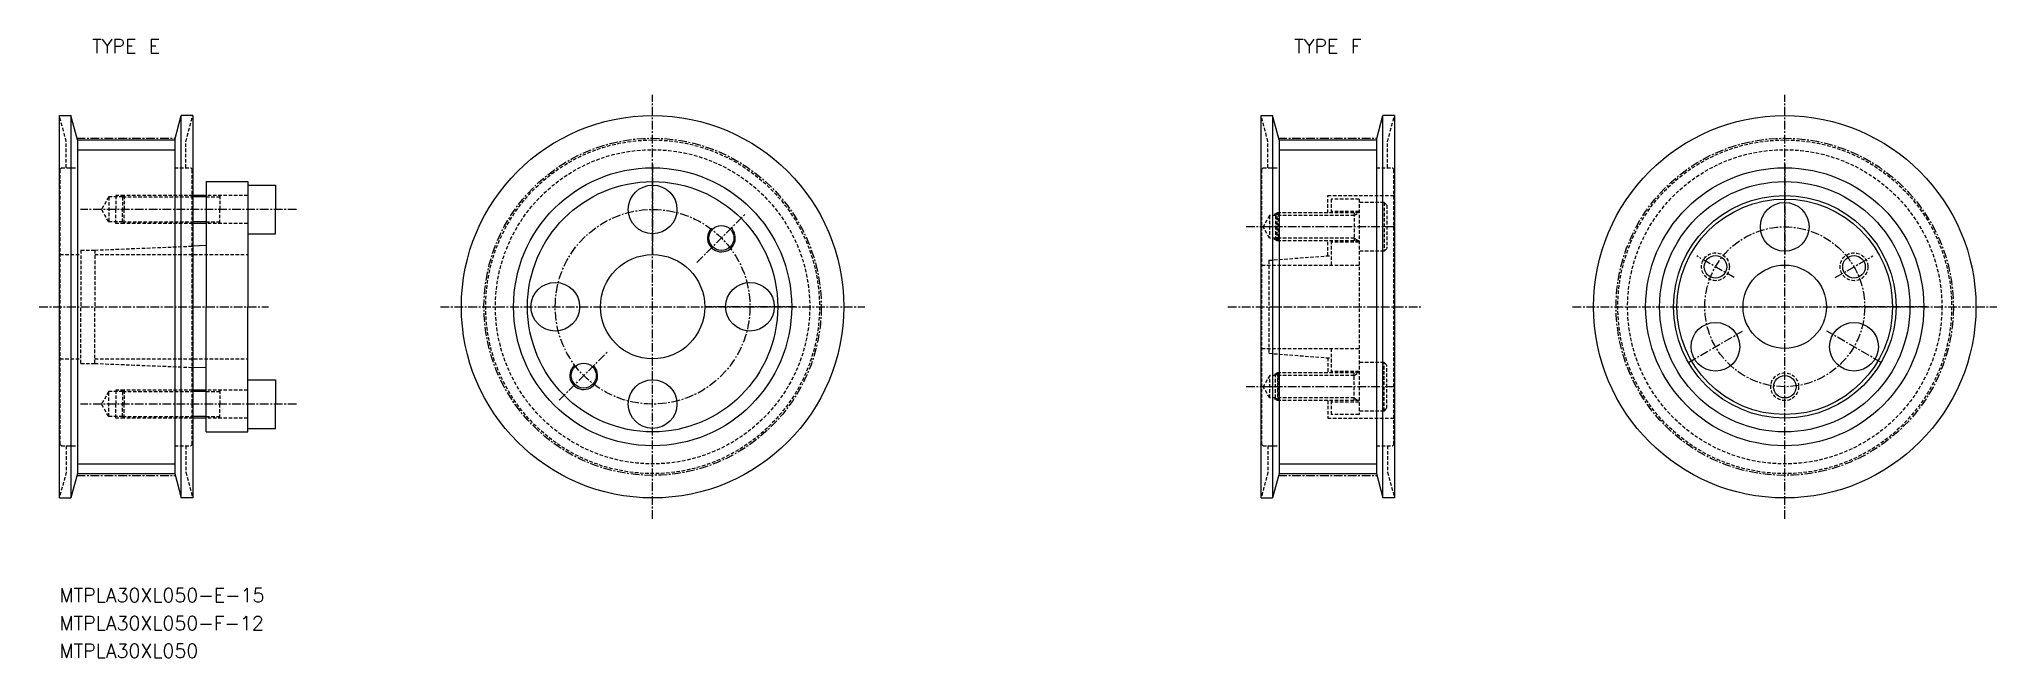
# Model space of a CAD drawing. Extents: x 15 to 297, y 61 to 150.
import ezdxf
from ezdxf.enums import TextEntityAlignment as Align

# ---------------------------------------------------------------- set-up
doc = ezdxf.new("R2010")
doc.units = 0
doc.linetypes.add('CENTER', pattern=[2, 1.25, -0.25, 0.25, -0.25])
doc.linetypes.add('DASHED', pattern=[0.75, 0.5, -0.25])
doc.layers.get('0').update_dxf_attribs({"linetype": 'CONTINUOUS'})
doc.layers.add('CENTER', color=1, linetype='CENTER')
doc.styles.add('MISUMI', font='txt.shx')
doc.styles.get("Standard").update_dxf_attribs({"font": 'txt', "bigfont": 'BIGFONT'})

msp = doc.modelspace()

# ---------------------------------------------------------------- linework, layer by layer
at = {"color": 7, "linetype": 'CONTINUOUS'}
for p, q in [((17.97, 139.1), (19.63, 139.1)), ((17.97, 84.1), (17.97, 139.1)), ((20.57, 135.6), (19.63, 139.1)), ((19.63, 139.1), (19.63, 84.1)), ((34.57, 135.6), (35.51, 139.1)), ((37.16, 139.1), (35.51, 139.1)), ((35.51, 84.1), (35.51, 139.1)), ((37.16, 139.1), (37.16, 84.1)), ((190.78, 139.1), (192.43, 139.1)), ((190.78, 84.1), (190.78, 139.1)), ((193.37, 135.6), (192.43, 139.1)), ((192.43, 139.1), (192.43, 84.1)), ((207.37, 135.6), (208.31, 139.1)), ((209.97, 139.1), (208.31, 139.1)), ((208.31, 84.1), (208.31, 139.1)), ((209.97, 139.1), (209.97, 84.1)), ((20.57, 135.6), (20.57, 87.6)), ((20.57, 135.6), (34.57, 135.6)), ((34.57, 135.6), (34.57, 87.6)), ((193.37, 135.6), (193.37, 87.6)), ((193.37, 135.6), (207.37, 135.6)), ((207.37, 135.6), (207.37, 87.6)), ((39.07, 129.6), (45.07, 129.6)), ((39.07, 129.6), (39.07, 127.6)), ((45.07, 129.6), (45.07, 129.1)), ((39.07, 127.6), (37.16, 127.6)), ((39.07, 127.6), (39.07, 123.6)), ((45.07, 129.1), (45.07, 122.1)), ((45.07, 129.1), (49.07, 129.1)), ((49.07, 129.1), (49.07, 125.6)), ((49.07, 122.1), (49.07, 125.6)), ((39.07, 123.6), (37.16, 123.6)), ((39.07, 123.6), (39.07, 120.4)), ((45.07, 122.1), (45.07, 111.6)), ((45.07, 122.1), (49.07, 122.1)), ((39.07, 120.4), (37.16, 120.32)), ((39.07, 120.4), (39.07, 111.6)), ((39.07, 102.8), (39.07, 111.6)), ((45.07, 101.1), (45.07, 111.6)), ((39.07, 102.8), (37.16, 102.88)), ((39.07, 99.6), (39.07, 102.8)), ((39.07, 99.6), (37.16, 99.6)), ((39.07, 95.6), (39.07, 99.6)), ((45.07, 94.1), (45.07, 101.1)), ((45.07, 101.1), (49.07, 101.1)), ((49.07, 101.1), (49.07, 97.6)), ((49.07, 94.1), (49.07, 97.6)), ((39.07, 95.6), (37.16, 95.6)), ((39.07, 93.6), (39.07, 95.6)), ((39.07, 93.6), (45.07, 93.6)), ((45.07, 94.1), (49.07, 94.1)), ((45.07, 93.6), (45.07, 94.1)), ((20.57, 87.6), (19.63, 84.1)), ((20.57, 87.6), (34.57, 87.6)), ((34.57, 87.6), (35.51, 84.1)), ((193.37, 87.6), (192.43, 84.1)), ((193.37, 87.6), (207.37, 87.6)), ((207.37, 87.6), (208.31, 84.1)), ((17.97, 84.1), (19.63, 84.1)), ((37.16, 84.1), (35.51, 84.1)), ((190.78, 84.1), (192.43, 84.1)), ((209.97, 84.1), (208.31, 84.1))]:
    msp.add_line(p, q, dxfattribs=at)
at = {"color": 3, "linetype": 'DASHED'}
for p, q in [((18.97, 135.39), (17.97, 139.1)), ((36.17, 135.39), (37.16, 139.1)), ((191.77, 135.39), (190.78, 139.1)), ((208.97, 135.39), (209.97, 139.1)), ((18.97, 131.6), (18.97, 135.39)), ((36.17, 131.6), (36.17, 135.39)), ((191.77, 131.6), (191.77, 135.39)), ((208.97, 131.6), (208.97, 135.39)), ((18.07, 131.4), (18.27, 131.6)), ((18.07, 91.8), (18.07, 131.4)), ((18.27, 131.6), (20.57, 131.6)), ((34.57, 131.6), (36.87, 131.6)), ((36.87, 131.6), (37.07, 131.4)), ((37.07, 91.8), (37.07, 131.4)), ((190.87, 131.4), (191.07, 131.6)), ((190.87, 91.8), (190.87, 131.4)), ((191.07, 131.6), (193.37, 131.6)), ((207.37, 131.6), (209.67, 131.6)), ((209.67, 131.6), (209.87, 131.4)), ((209.87, 91.8), (209.87, 131.4)), ((25.07, 127.4), (24.03, 125.6)), ((27.07, 127.4), (25.07, 127.4)), ((25.07, 127.4), (25.07, 123.8)), ((26.07, 127.6), (26.07, 125.6)), ((27.27, 127.6), (26.07, 127.6)), ((27.27, 127.6), (27.07, 127.4)), ((27.07, 127.4), (37.16, 127.4)), ((27.07, 127.4), (27.07, 125.6)), ((37.16, 127.6), (27.27, 127.6)), ((27.27, 127.6), (27.27, 125.6)), ((45.07, 127.6), (39.07, 127.6)), ((39.07, 127.4), (41.07, 127.4)), ((41.07, 127.6), (41.07, 125.6)), ((200.37, 127.6), (209.87, 127.6)), ((200.37, 125.1), (200.37, 127.6)), ((204.87, 127.1), (200.87, 127.1)), ((200.87, 127.1), (200.87, 125.1)), ((204.87, 127.1), (204.87, 96.1)), ((25.07, 123.8), (24.03, 125.6)), ((26.07, 123.6), (26.07, 125.6)), ((27.07, 123.8), (27.07, 125.6)), ((27.27, 123.6), (27.27, 125.6)), ((41.07, 123.6), (41.07, 125.6)), ((192, 124.72), (191.07, 123.1)), ((192, 124.72), (192, 121.48)), ((192.87, 124.72), (192, 124.72)), ((193.11, 125.1), (192.45, 124.72)), ((192.87, 124.72), (193.25, 125.1)), ((204.17, 124.72), (192.87, 124.72)), ((192.87, 124.72), (192.87, 121.48)), ((193.11, 121.1), (193.11, 125.1)), ((193.25, 125.1), (193.11, 125.1)), ((204.87, 125.1), (193.25, 125.1)), ((193.25, 125.1), (193.25, 121.1)), ((204.87, 125.3), (200.87, 125.3)), ((204.17, 125.1), (204.17, 121.1)), ((204.17, 124.72), (204.83, 125.1)), ((208.47, 126.6), (204.87, 126.6)), ((208.47, 126.6), (208.47, 119.6)), ((208.47, 126.6), (208.87, 126.2)), ((208.87, 126.2), (208.87, 120)), ((27.07, 123.8), (25.07, 123.8)), ((27.27, 123.6), (26.07, 123.6)), ((27.07, 123.8), (37.16, 123.8)), ((27.27, 123.6), (27.07, 123.8)), ((37.16, 123.6), (27.27, 123.6)), ((39.07, 123.8), (41.07, 123.8)), ((45.07, 123.6), (39.07, 123.6)), ((192, 121.48), (191.07, 123.1)), ((192.87, 121.48), (192, 121.48)), ((193.11, 121.1), (192.45, 121.48)), ((204.17, 121.48), (192.87, 121.48)), ((193.25, 121.1), (192.87, 121.48)), ((193.25, 121.1), (193.11, 121.1)), ((204.87, 121.1), (193.25, 121.1)), ((200.37, 118.94), (200.37, 121.1)), ((200.87, 121.1), (200.87, 117.6)), ((204.17, 121.48), (204.83, 121.1)), ((18.07, 119.1), (21.07, 119.1)), ((21.07, 119.75), (21.07, 111.6)), ((21.07, 119.75), (23.07, 119.75)), ((23.07, 119.75), (37.16, 120.32)), ((23.07, 119.75), (23.07, 111.6)), ((23.07, 119.1), (45.07, 119.1)), ((191.87, 118.29), (200.87, 118.97)), ((191.87, 118.29), (191.87, 104.91)), ((204.87, 120.9), (200.87, 120.9)), ((208.47, 119.6), (204.87, 119.6)), ((208.47, 119.6), (208.87, 120)), ((190.87, 117.6), (204.87, 117.6)), ((21.07, 103.45), (21.07, 111.6)), ((23.07, 103.45), (23.07, 111.6)), ((190.87, 105.6), (204.87, 105.6)), ((191.87, 104.91), (200.87, 104.22)), ((200.37, 104.26), (200.37, 102.1)), ((200.87, 105.6), (200.87, 102.1)), ((18.07, 104.1), (21.07, 104.1)), ((21.07, 103.45), (23.07, 103.45)), ((23.07, 104.1), (45.07, 104.1)), ((23.07, 103.45), (37.16, 102.88)), ((192.02, 101.72), (191.08, 100.1)), ((192.02, 98.48), (192.02, 101.72)), ((192.87, 101.72), (192.02, 101.72)), ((193.12, 102.1), (192.47, 101.72)), ((193.25, 102.1), (192.87, 101.72)), ((204.17, 101.72), (192.87, 101.72)), ((192.87, 98.48), (192.87, 101.72)), ((193.12, 102.1), (193.12, 98.1)), ((193.25, 102.1), (193.12, 102.1)), ((204.87, 102.1), (193.25, 102.1)), ((193.25, 98.1), (193.25, 102.1)), ((204.87, 102.3), (200.87, 102.3)), ((204.17, 98.1), (204.17, 102.1)), ((204.17, 101.72), (204.83, 102.1)), ((208.47, 103.6), (204.87, 103.6)), ((208.47, 96.6), (208.47, 103.6)), ((208.47, 103.6), (208.87, 103.2)), ((208.87, 97), (208.87, 103.2)), ((25.07, 99.4), (24.03, 97.6)), ((25.07, 95.8), (25.07, 99.4)), ((27.07, 99.4), (25.07, 99.4)), ((26.07, 99.6), (26.07, 97.6)), ((27.27, 99.6), (26.07, 99.6)), ((27.27, 99.6), (27.07, 99.4)), ((27.07, 99.4), (27.07, 97.6)), ((27.07, 99.4), (37.16, 99.4)), ((27.27, 99.6), (27.27, 97.6)), ((37.16, 99.6), (27.27, 99.6)), ((45.07, 99.6), (39.07, 99.6)), ((39.07, 99.4), (41.07, 99.4)), ((41.07, 99.6), (41.07, 97.6)), ((192.02, 98.48), (191.08, 100.1)), ((25.07, 95.8), (24.03, 97.6)), ((27.07, 95.8), (25.07, 95.8)), ((26.07, 95.6), (26.07, 97.6)), ((27.07, 95.8), (27.07, 97.6)), ((27.07, 95.8), (37.16, 95.8)), ((27.27, 95.6), (27.07, 95.8)), ((27.27, 95.6), (27.27, 97.6)), ((39.07, 95.8), (41.07, 95.8)), ((41.07, 95.6), (41.07, 97.6)), ((192.87, 98.48), (192.02, 98.48)), ((193.12, 98.1), (192.47, 98.48)), ((204.17, 98.48), (192.87, 98.48)), ((192.87, 98.48), (193.25, 98.1)), ((193.25, 98.1), (193.12, 98.1)), ((204.87, 98.1), (193.25, 98.1)), ((200.37, 98.1), (200.37, 95.6)), ((200.87, 98.1), (200.87, 96.1)), ((204.87, 97.9), (200.87, 97.9)), ((204.87, 96.1), (200.87, 96.1)), ((204.17, 98.48), (204.83, 98.1)), ((208.47, 96.6), (204.87, 96.6)), ((208.47, 96.6), (208.87, 97)), ((27.27, 95.6), (26.07, 95.6)), ((37.16, 95.6), (27.27, 95.6)), ((45.07, 95.6), (39.07, 95.6)), ((200.37, 95.6), (209.87, 95.6)), ((18.07, 91.8), (18.27, 91.6)), ((18.27, 91.6), (20.57, 91.6)), ((18.97, 91.6), (18.97, 87.81)), ((34.57, 91.6), (36.87, 91.6)), ((36.17, 91.6), (36.17, 87.81)), ((36.87, 91.6), (37.07, 91.8)), ((190.87, 91.8), (191.07, 91.6)), ((191.07, 91.6), (193.37, 91.6)), ((191.77, 91.6), (191.77, 87.81)), ((207.37, 91.6), (209.67, 91.6)), ((208.97, 91.6), (208.97, 87.81)), ((209.67, 91.6), (209.87, 91.8)), ((18.97, 87.81), (17.97, 84.1)), ((36.17, 87.81), (37.16, 84.1)), ((191.77, 87.81), (190.78, 84.1)), ((208.97, 87.81), (209.97, 84.1))]:
    msp.add_line(p, q, dxfattribs=at)
at = {"color": 3, "linetype": 'CONTINUOUS'}
for p, q in [((20.57, 134.2), (34.57, 134.2)), ((193.37, 134.2), (207.37, 134.2)), ((20.57, 89), (34.57, 89)), ((193.37, 89), (207.37, 89))]:
    msp.add_line(p, q, dxfattribs=at)
at = {"color": 3}
for p, q in [((39.07, 127.4), (37.16, 127.4)), ((39.07, 123.8), (37.16, 123.8)), ((39.07, 99.4), (37.16, 99.4)), ((39.07, 95.8), (37.16, 95.8))]:
    msp.add_line(p, q, dxfattribs=at)
at = {"color": 7, "linetype": 'CONTINUOUS'}
for centre, radius in [((103.28, 111.6), 27.5), ((266.08, 111.6), 27.5), ((103.28, 111.6), 20), ((103.28, 111.6), 18), ((103.28, 111.6), 18), ((266.08, 111.6), 20), ((266.08, 111.6), 18), ((266.08, 111.6), 18), ((103.28, 125.6), 3.5), ((266.08, 111.6), 16), ((266.08, 111.6), 15.5), ((266.08, 123.1), 3.5), ((113.18, 121.5), 1.8), ((103.28, 111.6), 7.5), ((256.12, 117.35), 1.62), ((276.04, 117.35), 1.62), ((266.08, 111.6), 6), ((89.28, 111.6), 3.5), ((117.28, 111.6), 3.5), ((256.12, 105.85), 3.5), ((276.04, 105.85), 3.5), ((93.38, 101.7), 1.8), ((266.08, 100.1), 1.62), ((103.28, 97.6), 3.5)]:
    msp.add_circle(centre, radius, dxfattribs=at)
at = {"color": 3, "linetype": 'DASHED'}
for centre, radius in [((103.28, 111.6), 24), ((266.08, 111.6), 24), ((103.28, 111.6), 22.6), ((266.08, 111.6), 22.6), ((256.12, 117.35), 2), ((276.04, 117.35), 2), ((266.08, 100.1), 2)]:
    msp.add_circle(centre, radius, dxfattribs=at)
at = {"color": 3}
for centre in [(113.18, 121.5), (93.38, 101.7)]:
    msp.add_arc(centre, 2, 135, 47, dxfattribs=at)
at = {"layer": 'CENTER', "color": 1, "linetype": 'CENTER'}
for p, q in [((103.28, 81.1), (103.28, 142.1)), ((266.08, 81.1), (266.08, 142.1)), ((20.45, 135.85), (34.69, 135.85)), ((193.25, 135.85), (207.49, 135.85)), ((103.28, 132.1), (103.28, 119.1)), ((266.08, 132.1), (266.08, 119.1)), ((52.07, 125.6), (21.03, 125.6)), ((109.64, 117.96), (116.71, 125.03)), ((209.87, 123.1), (188.58, 123.1)), ((258.83, 115.79), (253.42, 118.91)), ((273.33, 115.79), (278.75, 118.91)), ((15.07, 111.6), (48.07, 111.6)), ((72.78, 111.6), (133.78, 111.6)), ((82.78, 111.6), (95.78, 111.6)), ((123.78, 111.6), (110.78, 111.6)), ((186.01, 111.6), (213.82, 111.6)), ((235.58, 111.6), (296.58, 111.6)), ((245.58, 111.6), (258.58, 111.6)), ((286.58, 111.6), (273.58, 111.6)), ((252.22, 103.6), (260.02, 108.1)), ((279.94, 103.6), (272.14, 108.1)), ((89.84, 98.16), (96.91, 105.23)), ((103.28, 91.1), (103.28, 104.1)), ((266.08, 91.1), (266.08, 104.1)), ((209.87, 100.1), (188.58, 100.1)), ((52.07, 97.6), (21.03, 97.6)), ((20.45, 87.34), (34.69, 87.34)), ((193.25, 87.34), (207.49, 87.34))]:
    msp.add_line(p, q, dxfattribs=at)
for centre, radius in [((103.28, 111.6), 24.25), ((266.08, 111.6), 24.25), ((103.28, 111.6), 14), ((266.08, 111.6), 11.5)]:
    msp.add_circle(centre, radius, dxfattribs=at)

# ---------------------------------------------------------------- texts
at = {"color": 7, "linetype": 'CONTINUOUS', "style": 'MISUMI'}
for s, p in [('TYPE E', (27.57, 149.1)), ('TYPE F', (200.37, 149.1))]:
    msp.add_text(s, height=2, dxfattribs=at).set_placement(p, align=Align.MIDDLE_CENTER)
at = {"color": 7, "linetype": 'CONTINUOUS'}
for s, p in [('MTPLA30XL050-E-15', (17.97, 69.1)), ('MTPLA30XL050-F-12', (17.97, 65.1)), ('MTPLA30XL050', (17.97, 61.1))]:
    msp.add_text(s, height=2, dxfattribs=at).set_placement(p)

doc.saveas('drawing.dxf')
